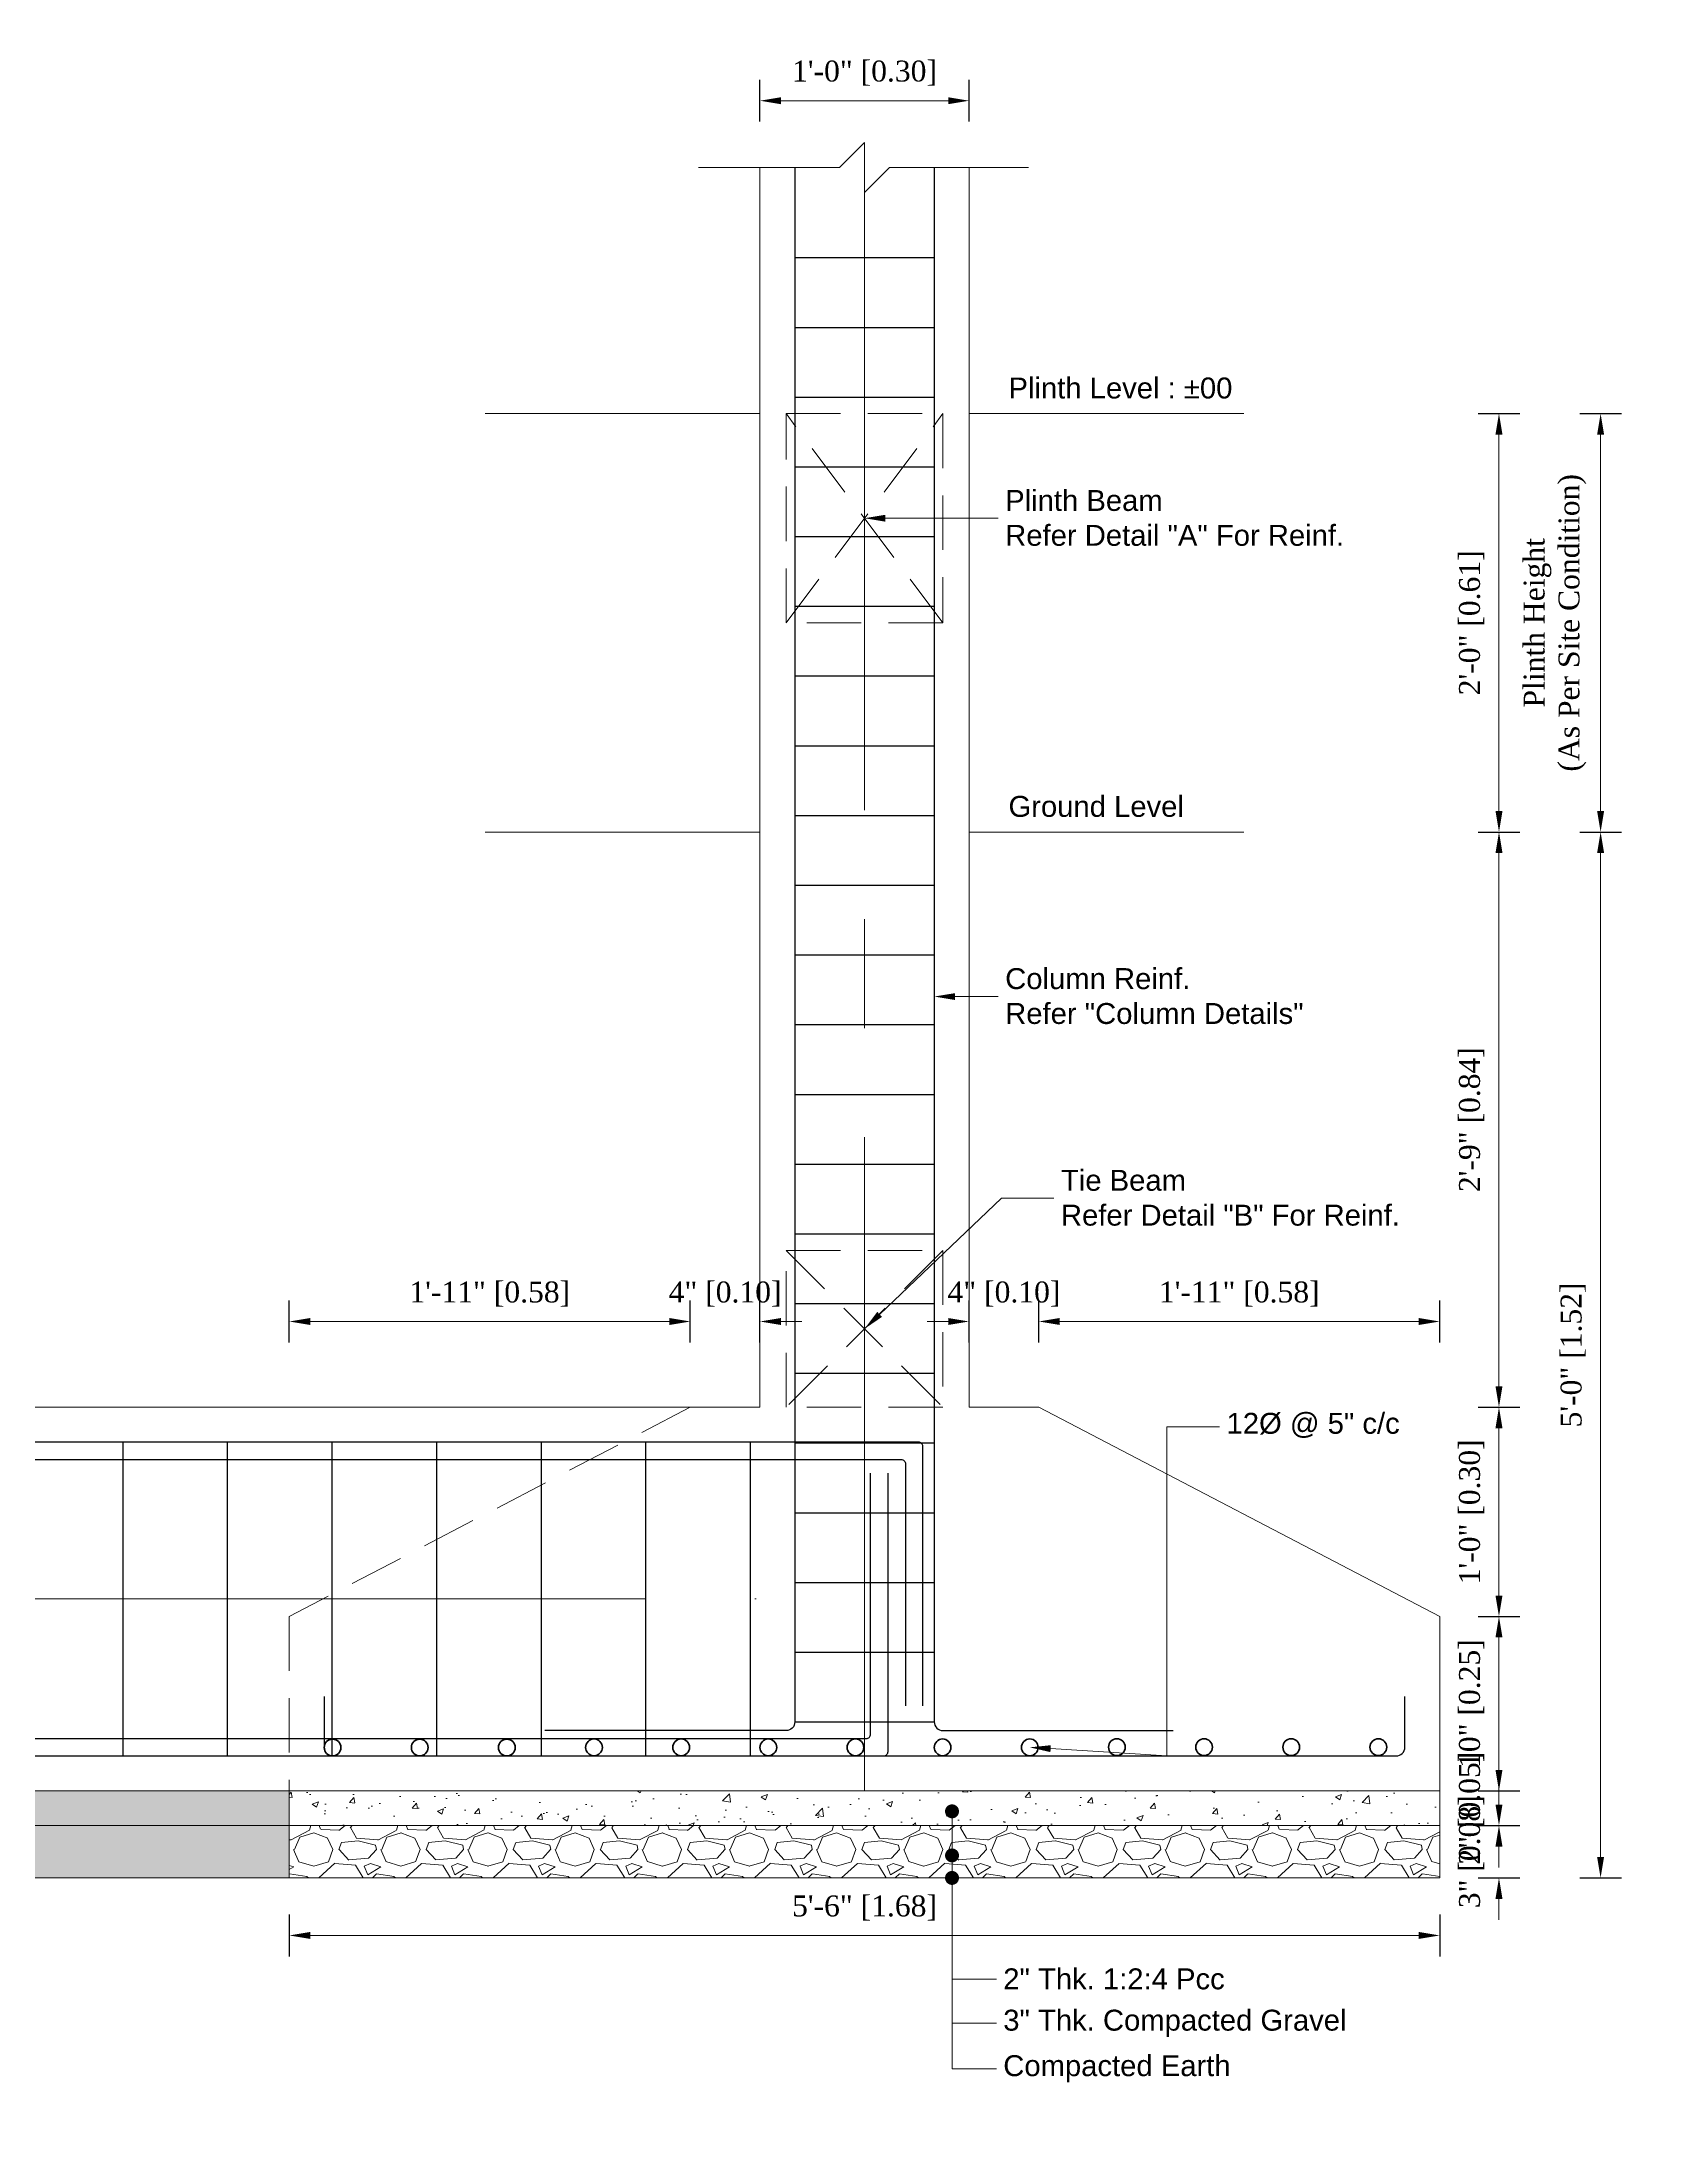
# Model space of a CAD drawing. Header units: feet. Extents: x 4160 to 31260, y -20219 to -1382.
# Drawn here: x 21315.2 to 21407.8, y -5229.7 to -5109.2 of the extents above; entities that cross this region are included whole.
import ezdxf
from ezdxf import colors
from ezdxf.entities.mleader import LeaderData, LeaderLine
from ezdxf.math import Vec2, Vec3

# ---------------------------------------------------------------- set-up
doc = ezdxf.new("R2010")
doc.units = ezdxf.units.FT
doc.header["$LTSCALE"] = 50
doc.header["$MEASUREMENT"] = 0
doc.header["$PDMODE"] = 34
doc.linetypes.add('CENTER2', pattern=[1.125, 0.75, -0.125, 0.125, -0.125])
doc.linetypes.add('HIDDEN', pattern=[0.375, 0.25, -0.125])
for name, color, linetype, lineweight in [('IES_WR_Center Line', 7, 'CENTER2', 13), ('IES_WR_Dimension', 7, 'Continuous', 15), ('IES_WR_Elevation', 4, 'Continuous', 15), ('IES_WR_GL', 3, 'ORIGINAL_GL', 15), ('IES_WR_Hatch ANSI31', 8, 'Continuous', 15), ('IES_WR_Leader', 7, 'Continuous', 15), ('IES_WR_Rebar Concrete Line', 2, 'Continuous', 15), ('IES_WR_Rebar-Main', 1, 'Continuous', 30), ('IES_WR_Stirrups', 6, 'Continuous', 25), ('IES_WR_Text Structure', 70, 'Continuous', 20), ('Reference', 7, 'Continuous', 15), ('Reinforcement', 1, 'Continuous', 40)]:
    doc.layers.add(name, color=color, linetype=linetype, lineweight=lineweight)
doc.styles.add('arial', font='times.ttf')
doc.styles.add('Arial Annotation', font='arial.ttf', dxfattribs={"height": 0.06})
doc.styles.get("Standard").update_dxf_attribs({"font": 'arial.ttf'})
doc.linetypes.add('ORIGINAL_GL', pattern='A,10,-1,["V",Standard,S=2,R=180,X=1,Y=0],-1,0', length=12)
doc.dimstyles.new('SECS', dxfattribs={"dimtxt": 0.06, "dimasz": 0.06, "dimexe": 0.06, "dimexo": 0, "dimgap": 0.04, "dimtad": 1, "dimdec": 0, "dimzin": 3, "dimdsep": 46, "dimlunit": 4, "dimtxsty": 'arial', "dimcen": 1.25, "dimclrd": 256, "dimclrt": 3, "dimadec": 0, "dimazin": 0, "dimtfac": 1, "dimtdec": 0, "dimtix": 1, "dimtofl": 0, "dimtmove": 2, "dimatfit": 1, "dimfxl": 0.06, "dimfxlon": 1, "dimtolj": 1, "dimtzin": 0, "dimlwd": -1, "dimarcsym": 0})

# ---------------------------------------------------------------- blocks, each defined once
blk = doc.blocks.new('*U356')
at = {"layer": 'IES_WR_Stirrups'}
blk.add_lwpolyline([(0, 4), (0, -4)], dxfattribs=at)
blk = doc.blocks.new('*U357')
at = {"color": 0, "linetype": 'ByBlock', "lineweight": -2, "transparency": 16777216, "rotation": 90}
for p in [(539.81, 186.35), (539.81, 182.35), (539.81, 178.35), (539.81, 174.35), (539.81, 170.35), (539.81, 166.35), (539.81, 162.35), (539.81, 158.35), (539.81, 154.35), (539.81, 150.35), (539.81, 146.35), (539.81, 142.35), (539.81, 138.35), (539.81, 134.35), (539.81, 130.35), (539.81, 126.35), (539.81, 122.35), (539.81, 118.35), (539.81, 114.35), (539.81, 110.35), (539.81, 106.35), (539.81, 102.35)]:
    blk.add_blockref('*U356', p, dxfattribs=at)
blk = doc.blocks.new('*D755')
at = {"layer": 'Defpoints', "color": 0}
for p in [(21368.41, -5112.59), (21356.41, -5116.42), (21368.41, -5116.42)]:
    blk.add_point(p, dxfattribs=at)
at = {"layer": 'IES_WR_Dimension', "color": 0, "lineweight": -2}
for p, q in [((21356.41, -5113.79), (21356.41, -5111.39)), ((21368.41, -5113.79), (21368.41, -5111.39))]:
    blk.add_line(p, q, dxfattribs=at)
at = {"layer": 'IES_WR_Dimension'}
blk.add_line((21357.61, -5112.59), (21367.21, -5112.59), dxfattribs=at)
for points in [[(21357.61, -5112.39), (21357.61, -5112.79), (21356.41, -5112.59)], [(21367.21, -5112.39), (21367.21, -5112.79), (21368.41, -5112.59)]]:
    blk.add_solid(points, dxfattribs=at)
at = {"layer": 'IES_WR_Dimension', "color": 3, "insert": (21362.41, -5111.01), "char_height": 1.2, "attachment_point": 5, "style": 'arial'}
blk.add_mtext('\\A1;1\'-0" [0.30]', dxfattribs=at)
blk = doc.blocks.new('*D757')
at = {"layer": 'Defpoints', "color": 0}
for p in [(21356.41, -5182.62), (21352.41, -5187.54), (21356.41, -5187.54)]:
    blk.add_point(p, dxfattribs=at)
at = {"layer": 'IES_WR_Dimension', "color": 0, "lineweight": -2}
for p, q in [((21352.41, -5183.82), (21352.41, -5181.42)), ((21356.41, -5183.82), (21356.41, -5181.42))]:
    blk.add_line(p, q, dxfattribs=at)
at = {"layer": 'IES_WR_Dimension'}
for p, q in [((21351.21, -5182.62), (21350.01, -5182.62)), ((21357.61, -5182.62), (21358.81, -5182.62))]:
    blk.add_line(p, q, dxfattribs=at)
for points in [[(21351.21, -5182.42), (21351.21, -5182.82), (21352.41, -5182.62)], [(21357.61, -5182.42), (21357.61, -5182.82), (21356.41, -5182.62)]]:
    blk.add_solid(points, dxfattribs=at)
at = {"layer": 'IES_WR_Dimension', "color": 3, "insert": (21354.41, -5181.05), "char_height": 1.2, "attachment_point": 5, "style": 'arial'}
blk.add_mtext('\\A1;4" [0.10]', dxfattribs=at)
blk = doc.blocks.new('*D759')
at = {"layer": 'Defpoints', "color": 0}
for p in [(21368.41, -5182.62), (21368.41, -5187.54), (21372.41, -5187.54)]:
    blk.add_point(p, dxfattribs=at)
at = {"layer": 'IES_WR_Dimension', "color": 0, "lineweight": -2}
for p, q in [((21368.41, -5183.82), (21368.41, -5181.42)), ((21372.41, -5183.82), (21372.41, -5181.42))]:
    blk.add_line(p, q, dxfattribs=at)
at = {"layer": 'IES_WR_Dimension'}
for p, q in [((21367.21, -5182.62), (21366.01, -5182.62)), ((21373.61, -5182.62), (21374.81, -5182.62))]:
    blk.add_line(p, q, dxfattribs=at)
for points in [[(21367.21, -5182.42), (21367.21, -5182.82), (21368.41, -5182.62)], [(21373.61, -5182.42), (21373.61, -5182.82), (21372.41, -5182.62)]]:
    blk.add_solid(points, dxfattribs=at)
at = {"layer": 'IES_WR_Dimension', "color": 3, "insert": (21370.41, -5181.05), "char_height": 1.2, "attachment_point": 5, "style": 'arial'}
blk.add_mtext('\\A1;4" [0.10]', dxfattribs=at)
blk = doc.blocks.new('*D761')
at = {"layer": 'Defpoints', "color": 0}
for p in [(21329.41, -5182.62), (21352.41, -5187.54), (21329.41, -5199.54)]:
    blk.add_point(p, dxfattribs=at)
at = {"layer": 'IES_WR_Dimension', "color": 0, "lineweight": -2}
for p, q in [((21329.41, -5183.82), (21329.41, -5181.42)), ((21352.41, -5183.82), (21352.41, -5181.42))]:
    blk.add_line(p, q, dxfattribs=at)
at = {"layer": 'IES_WR_Dimension'}
blk.add_line((21351.21, -5182.62), (21330.61, -5182.62), dxfattribs=at)
for points in [[(21330.61, -5182.42), (21330.61, -5182.82), (21329.41, -5182.62)], [(21351.21, -5182.42), (21351.21, -5182.82), (21352.41, -5182.62)]]:
    blk.add_solid(points, dxfattribs=at)
at = {"layer": 'IES_WR_Dimension', "color": 3, "insert": (21340.91, -5181.05), "char_height": 1.2, "attachment_point": 5, "style": 'arial'}
blk.add_mtext('\\A1;1\'-11" [0.58]', dxfattribs=at)
blk = doc.blocks.new('*D763')
at = {"layer": 'Defpoints', "color": 0}
for p in [(21395.41, -5182.62), (21372.41, -5187.54), (21395.41, -5199.54)]:
    blk.add_point(p, dxfattribs=at)
at = {"layer": 'IES_WR_Dimension', "color": 0, "lineweight": -2}
for p, q in [((21372.41, -5183.82), (21372.41, -5181.42)), ((21395.41, -5183.82), (21395.41, -5181.42))]:
    blk.add_line(p, q, dxfattribs=at)
at = {"layer": 'IES_WR_Dimension'}
blk.add_line((21373.61, -5182.62), (21394.21, -5182.62), dxfattribs=at)
for points in [[(21373.61, -5182.42), (21373.61, -5182.82), (21372.41, -5182.62)], [(21394.21, -5182.42), (21394.21, -5182.82), (21395.41, -5182.62)]]:
    blk.add_solid(points, dxfattribs=at)
at = {"layer": 'IES_WR_Dimension', "color": 3, "insert": (21383.91, -5181.05), "char_height": 1.2, "attachment_point": 5, "style": 'arial'}
blk.add_mtext('\\A1;1\'-11" [0.58]', dxfattribs=at)
blk = doc.blocks.new('*D765')
at = {"layer": 'Defpoints', "color": 0}
for p in [(21329.41, -5214.54), (21395.41, -5214.54), (21395.41, -5217.84)]:
    blk.add_point(p, dxfattribs=at)
at = {"layer": 'IES_WR_Dimension', "color": 0, "lineweight": -2}
for p, q in [((21329.41, -5216.64), (21329.41, -5219.04)), ((21395.41, -5216.64), (21395.41, -5219.04))]:
    blk.add_line(p, q, dxfattribs=at)
at = {"layer": 'IES_WR_Dimension'}
blk.add_line((21330.61, -5217.84), (21394.21, -5217.84), dxfattribs=at)
for points in [[(21330.61, -5217.64), (21330.61, -5218.04), (21329.41, -5217.84)], [(21394.21, -5217.64), (21394.21, -5218.04), (21395.41, -5217.84)]]:
    blk.add_solid(points, dxfattribs=at)
at = {"layer": 'IES_WR_Dimension', "color": 3, "insert": (21362.41, -5216.27), "char_height": 1.2, "attachment_point": 5, "style": 'arial'}
blk.add_mtext('\\A1;5\'-6" [1.68]', dxfattribs=at)
blk = doc.blocks.new('*D767')
at = {"layer": 'Defpoints', "color": 0}
for p in [(21395.41, -5211.54), (21398.81, -5211.54), (21395.41, -5214.54)]:
    blk.add_point(p, dxfattribs=at)
at = {"layer": 'IES_WR_Dimension'}
for p, q in [((21398.81, -5210.34), (21398.81, -5209.14)), ((21398.81, -5215.74), (21398.81, -5216.94))]:
    blk.add_line(p, q, dxfattribs=at)
at = {"layer": 'IES_WR_Dimension', "color": 0, "lineweight": -2}
for p, q in [((21397.61, -5211.54), (21400.01, -5211.54)), ((21397.61, -5214.54), (21400.01, -5214.54))]:
    blk.add_line(p, q, dxfattribs=at)
at = {"layer": 'IES_WR_Dimension'}
for points in [[(21398.61, -5210.34), (21399.01, -5210.34), (21398.81, -5211.54)], [(21398.61, -5215.74), (21399.01, -5215.74), (21398.81, -5214.54)]]:
    blk.add_solid(points, dxfattribs=at)
at = {"layer": 'IES_WR_Dimension', "color": 3, "insert": (21397.24, -5213.04), "char_height": 1.2, "attachment_point": 5, "rotation": 90, "style": 'arial'}
blk.add_mtext('\\A1;3" [0.08]', dxfattribs=at)
blk = doc.blocks.new('*D769')
at = {"layer": 'Defpoints', "color": 0}
for p in [(21395.41, -5209.54), (21398.81, -5209.54), (21395.41, -5211.54)]:
    blk.add_point(p, dxfattribs=at)
at = {"layer": 'IES_WR_Dimension'}
for p, q in [((21398.81, -5208.34), (21398.81, -5207.14)), ((21398.81, -5212.74), (21398.81, -5213.94))]:
    blk.add_line(p, q, dxfattribs=at)
at = {"layer": 'IES_WR_Dimension', "color": 0, "lineweight": -2}
for p, q in [((21397.61, -5209.54), (21400.01, -5209.54)), ((21397.61, -5211.54), (21400.01, -5211.54))]:
    blk.add_line(p, q, dxfattribs=at)
at = {"layer": 'IES_WR_Dimension'}
for points in [[(21398.61, -5208.34), (21399.01, -5208.34), (21398.81, -5209.54)], [(21398.61, -5212.74), (21399.01, -5212.74), (21398.81, -5211.54)]]:
    blk.add_solid(points, dxfattribs=at)
at = {"layer": 'IES_WR_Dimension', "color": 3, "insert": (21397.24, -5210.54), "char_height": 1.2, "attachment_point": 5, "rotation": 90, "style": 'arial'}
blk.add_mtext('\\A1;2" [0.05]', dxfattribs=at)
blk = doc.blocks.new('*D771')
at = {"layer": 'Defpoints', "color": 0}
for p in [(21395.41, -5199.54), (21398.81, -5199.54), (21395.41, -5209.54)]:
    blk.add_point(p, dxfattribs=at)
at = {"layer": 'IES_WR_Dimension', "color": 0, "lineweight": -2}
for p, q in [((21397.61, -5199.54), (21400.01, -5199.54)), ((21397.61, -5209.54), (21400.01, -5209.54))]:
    blk.add_line(p, q, dxfattribs=at)
at = {"layer": 'IES_WR_Dimension'}
blk.add_line((21398.81, -5208.34), (21398.81, -5200.74), dxfattribs=at)
for points in [[(21398.61, -5200.74), (21399.01, -5200.74), (21398.81, -5199.54)], [(21398.61, -5208.34), (21399.01, -5208.34), (21398.81, -5209.54)]]:
    blk.add_solid(points, dxfattribs=at)
at = {"layer": 'IES_WR_Dimension', "color": 3, "insert": (21397.24, -5204.54), "char_height": 1.2, "attachment_point": 5, "rotation": 90, "style": 'arial'}
blk.add_mtext('\\A1;10" [0.25]', dxfattribs=at)
blk = doc.blocks.new('*D773')
at = {"layer": 'Defpoints', "color": 0}
for p in [(21372.41, -5187.54), (21398.81, -5187.54), (21395.41, -5199.54)]:
    blk.add_point(p, dxfattribs=at)
at = {"layer": 'IES_WR_Dimension', "color": 0, "lineweight": -2}
for p, q in [((21397.61, -5187.54), (21400.01, -5187.54)), ((21397.61, -5199.54), (21400.01, -5199.54))]:
    blk.add_line(p, q, dxfattribs=at)
at = {"layer": 'IES_WR_Dimension'}
blk.add_line((21398.81, -5198.34), (21398.81, -5188.74), dxfattribs=at)
for points in [[(21398.61, -5188.74), (21399.01, -5188.74), (21398.81, -5187.54)], [(21398.61, -5198.34), (21399.01, -5198.34), (21398.81, -5199.54)]]:
    blk.add_solid(points, dxfattribs=at)
at = {"layer": 'IES_WR_Dimension', "color": 3, "insert": (21397.24, -5193.54), "char_height": 1.2, "attachment_point": 5, "rotation": 90, "style": 'arial'}
blk.add_mtext('\\A1;1\'-0" [0.30]', dxfattribs=at)
blk = doc.blocks.new('*D775')
at = {"layer": 'Defpoints', "color": 0}
for p in [(21384.17, -5154.54), (21398.81, -5154.54), (21372.41, -5187.54)]:
    blk.add_point(p, dxfattribs=at)
at = {"layer": 'IES_WR_Dimension', "color": 0, "lineweight": -2}
for p, q in [((21397.61, -5154.54), (21400.01, -5154.54)), ((21397.61, -5187.54), (21400.01, -5187.54))]:
    blk.add_line(p, q, dxfattribs=at)
at = {"layer": 'IES_WR_Dimension'}
blk.add_line((21398.81, -5186.34), (21398.81, -5155.74), dxfattribs=at)
for points in [[(21398.61, -5155.74), (21399.01, -5155.74), (21398.81, -5154.54)], [(21398.61, -5186.34), (21399.01, -5186.34), (21398.81, -5187.54)]]:
    blk.add_solid(points, dxfattribs=at)
at = {"layer": 'IES_WR_Dimension', "color": 3, "insert": (21397.24, -5171.04), "char_height": 1.2, "attachment_point": 5, "rotation": 90, "style": 'arial'}
blk.add_mtext('\\A1;2\'-9" [0.84]', dxfattribs=at)
blk = doc.blocks.new('*D777')
at = {"layer": 'Defpoints', "color": 0}
for p in [(21384.17, -5130.54), (21398.81, -5130.54), (21384.17, -5154.54)]:
    blk.add_point(p, dxfattribs=at)
at = {"layer": 'IES_WR_Dimension', "color": 0, "lineweight": -2}
for p, q in [((21397.61, -5130.54), (21400.01, -5130.54)), ((21397.61, -5154.54), (21400.01, -5154.54))]:
    blk.add_line(p, q, dxfattribs=at)
at = {"layer": 'IES_WR_Dimension'}
blk.add_line((21398.81, -5153.34), (21398.81, -5131.74), dxfattribs=at)
for points in [[(21398.61, -5131.74), (21399.01, -5131.74), (21398.81, -5130.54)], [(21398.61, -5153.34), (21399.01, -5153.34), (21398.81, -5154.54)]]:
    blk.add_solid(points, dxfattribs=at)
at = {"layer": 'IES_WR_Dimension', "color": 3, "insert": (21397.24, -5142.54), "char_height": 1.2, "attachment_point": 5, "rotation": 90, "style": 'arial'}
blk.add_mtext('\\A1;2\'-0" [0.61]', dxfattribs=at)
blk = doc.blocks.new('*D779')
at = {"layer": 'Defpoints', "color": 0}
for p in [(21384.17, -5154.54), (21404.64, -5154.54), (21395.41, -5214.54)]:
    blk.add_point(p, dxfattribs=at)
at = {"layer": 'IES_WR_Dimension', "color": 0, "lineweight": -2}
for p, q in [((21403.44, -5154.54), (21405.84, -5154.54)), ((21403.44, -5214.54), (21405.84, -5214.54))]:
    blk.add_line(p, q, dxfattribs=at)
at = {"layer": 'IES_WR_Dimension'}
blk.add_line((21404.64, -5213.34), (21404.64, -5155.74), dxfattribs=at)
for points in [[(21404.44, -5155.74), (21404.84, -5155.74), (21404.64, -5154.54)], [(21404.44, -5213.34), (21404.84, -5213.34), (21404.64, -5214.54)]]:
    blk.add_solid(points, dxfattribs=at)
at = {"layer": 'IES_WR_Dimension', "color": 3, "insert": (21403.07, -5184.54), "char_height": 1.2, "attachment_point": 5, "rotation": 90, "style": 'arial'}
blk.add_mtext('\\A1;5\'-0" [1.52]', dxfattribs=at)
blk = doc.blocks.new('*D781')
at = {"layer": 'Defpoints', "color": 0}
for p in [(21384.17, -5130.54), (21404.64, -5130.54), (21384.17, -5154.54)]:
    blk.add_point(p, dxfattribs=at)
at = {"layer": 'IES_WR_Dimension', "color": 0, "lineweight": -2}
for p, q in [((21403.44, -5130.54), (21405.84, -5130.54)), ((21403.44, -5154.54), (21405.84, -5154.54))]:
    blk.add_line(p, q, dxfattribs=at)
at = {"layer": 'IES_WR_Dimension'}
blk.add_line((21404.64, -5153.34), (21404.64, -5131.74), dxfattribs=at)
for points in [[(21404.44, -5131.74), (21404.84, -5131.74), (21404.64, -5130.54)], [(21404.44, -5153.34), (21404.84, -5153.34), (21404.64, -5154.54)]]:
    blk.add_solid(points, dxfattribs=at)
at = {"layer": 'IES_WR_Dimension', "color": 3, "insert": (21402.02, -5142.54), "char_height": 1.2, "attachment_point": 5, "rotation": 90, "style": 'arial'}
blk.add_mtext('\\A1;Plinth Height^J(As Per Site Condition)', dxfattribs=at)
blk = doc.blocks.new('_Dot')
at = {"color": 0, "linetype": 'ByBlock', "lineweight": -2}
blk.add_line((-0.5, 0), (-1, 0), dxfattribs=at)
at = {"color": 0, "linetype": 'ByBlock', "const_width": 0.5}
blk.add_lwpolyline([(-0.25, 0, 1), (0.25, 0, 1)], format="xyb", close=True, dxfattribs=at)
blk = doc.blocks.new('*U354')
at = {"layer": 'IES_WR_Stirrups'}
blk.add_lwpolyline([(0, -8.99), (0, 8.99)], dxfattribs=at)
blk = doc.blocks.new('*U355')
at = {"color": 0, "linetype": 'ByBlock', "lineweight": -2, "transparency": 16777216}
for p in [(21319.87, -5198.53), (21325.87, -5198.53), (21331.87, -5198.53), (21337.87, -5198.53), (21343.87, -5198.53), (21349.87, -5198.53), (21355.87, -5198.53)]:
    blk.add_blockref('*U354', p, dxfattribs=at)
blk = doc.blocks.new('REBAR CUT')
at = {"layer": 'Reinforcement'}
blk.add_circle((0, 0), 0.024, dxfattribs=at)

msp = doc.modelspace()

# ---------------------------------------------------------------- hatches: boundary and pattern name
at = {"layer": 'IES_WR_Hatch ANSI31'}
h = msp.add_hatch(dxfattribs=at)
h.set_pattern_fill('AR-CONC', color=256, scale=0.025)
h.set_pattern_definition([(50, (20243.2902, -5307.9408), (3.586301, -0.313761), [0.375, -4.125]), (355, (20243.29, -5307.9408), (-0.693757, 3.760961), [0.3, -3.3]), (100.45144, (20243.589, -5307.967), (2.892544, 3.4472), [0.318701, -3.50571]), (46.1842, (20243.29, -5306.941), (5.336207, -0.827596), [0.5625, -6.1875]), (96.63564, (20243.735, -5307.01), (4.67331, 4.870593), [0.478052, -5.25857]), (351.18416, (20243.29, -5306.941), (4.67331, 4.870593), [0.45, -4.95]), (21, (20243.7902, -5307.1908), (2.984535, -2.0130945), [0.375, -4.125]), (326, (20243.79, -5307.1908), (1.216577, 3.62575), [0.3, -3.3]), (71.45144, (20244.039, -5307.3586), (4.201112, 1.612656), [0.318701, -3.50571]), (37.5, (20243.2902, -5307.9408), (0.0607993, 1.6644693), [0, -3.26, 0, -3.35, 0, -3.3125]), (7.5, (20243.2902, -5307.9408), (1.3153477, 1.9720586), [0, -1.91, 0, -3.185, 0, -1.2625]), (327.5, (20242.1752, -5307.9408), (2.6691122, -0.1127744), [0, -1.25, 0, -3.9, 0, -5.175]), (317.5, (20241.6752, -5307.9408), (2.915931, 0.500525), [0, -1.625, 0, -2.59, 0, -3.675])])
h.paths.add_polyline_path([(21237.65, -5209.54), (21237.65, -5211.54), (21329.41, -5211.54), (21329.41, -5209.54)])
h = msp.add_hatch(dxfattribs=at)
h.set_pattern_fill('AR-CONC', color=256, scale=0.025)
h.set_pattern_definition([(50, (20715.7767, -5307.9408), (3.586301, -0.313761), [0.375, -4.125]), (355, (20715.7767, -5307.9408), (-0.693757, 3.76096), [0.3, -3.3]), (100.45144, (20716.0756, -5307.967), (2.892544, 3.4472), [0.3187, -3.50571]), (46.1842, (20715.7767, -5306.941), (5.336207, -0.827596), [0.5625, -6.1875]), (96.6356, (20716.2214, -5307.01), (4.67331, 4.870593), [0.47805, -5.25857]), (351.1842, (20715.7767, -5306.941), (4.67331, 4.870593), [0.45, -4.95]), (21, (20716.2767, -5307.1908), (2.984535, -2.013094), [0.375, -4.125]), (326, (20716.2767, -5307.1908), (1.216577, 3.62575), [0.3, -3.3]), (71.45144, (20716.5254, -5307.3586), (4.201112, 1.612656), [0.3187, -3.50571]), (37.5, (20715.7767, -5307.9408), (0.0607993, 1.6644693), [0, -3.26, 0, -3.35, 0, -3.3125]), (7.5, (20715.7767, -5307.9408), (1.3153477, 1.9720586), [0, -1.91, 0, -3.185, 0, -1.2625]), (327.5, (20714.6617, -5307.9408), (2.6691122, -0.1127744), [0, -1.25, 0, -3.9, 0, -5.175]), (317.5, (20714.1617, -5307.9408), (2.915931, 0.500525), [0, -1.625, 0, -2.59, 0, -3.675])])
h.paths.add_polyline_path([(21329.41, -5209.54), (21329.41, -5211.54), (21395.41, -5211.54), (21395.41, -5209.54)])
h = msp.add_hatch(dxfattribs=at)
h.set_pattern_fill('GRAVEL', color=256, scale=0.25)
h.set_pattern_definition([(228.012788, (20246.89016, -5302.9408), (-40, -45), [0.67268, -66.59544]), (184.96974, (20246.44016, -5303.4408), (60, 5), [1.15434, -114.279624]), (132.510447, (20245.29016, -5303.5408), (50, -55), [0.81394, -80.580163]), (267.27369, (20243.34016, -5304.7908), (5, 100), [1.05119, -104.06779]), (292.833654, (20243.29016, -5305.8408), (-25, 60), [1.030775, -102.046866]), (357.27369, (20243.69016, -5306.7908), (-100, 5), [1.05119, -104.06779]), (37.69424, (20244.74016, -5306.8408), (-65, -50), [1.390145, -137.624243]), (72.255328, (20245.84016, -5305.9908), (35, 110), [1.31244, -129.931607]), (121.429566, (20246.24016, -5304.7408), (-40, 65), [1.05475, -104.420366]), (175.23636, (20245.69016, -5303.8408), (55, -5), [1.20416, -59.003813]), (222.397438, (20244.49016, -5303.7408), (-60, -55), [1.55724, -154.166875]), (138.814075, (20248.29016, -5304.8408), (-35, 30), [0.531505, -52.619224]), (171.469234, (20247.89016, -5304.4908), (65, -10), [1.011185, -100.107557]), (225, (20246.89, -5304.3408), (-6e-16, -5), [0.707105, -6.363963]), (203.19859, (20246.54016, -5303.7408), (25, 10), [0.38079, -37.698076]), (291.80141, (20246.1902, -5303.8908), (-5, 15), [0.538515, -26.38731]), (30.96376, (20246.39016, -5304.3908), (15, 10), [0.874645, -28.280114]), (161.56505, (20247.1402, -5303.9408), (10, -5), [0.632455, -15.178933]), (16.38954, (20243.29016, -5303.8908), (50, 15), [0.886, -87.714226]), (70.346176, (20244.14016, -5303.6408), (-20, -55), [0.743305, -73.587039]), (293.19859, (20247.14016, -5302.9408), (-10, 25), [0.761575, -37.31729]), (343.61046, (20247.44016, -5303.6408), (-50, 15), [0.886, -87.714226]), (339.443955, (20243.29016, -5306.9908), (-25, 10), [0.8544, -41.865619]), (294.77514, (20244.09016, -5307.2908), (-25, 55), [0.71589, -70.873215]), (66.80141, (20247.19016, -5307.9408), (10, 25), [0.761575, -37.31729]), (17.354025, (20247.49016, -5307.2408), (-65, -20), [0.838155, -82.977118]), (69.443955, (20244.74016, -5307.9408), (-10, -25), [0.4272, -42.292819]), (101.30993, (20246.8902, -5307.9408), (-5, 20), [0.25495, -25.240148]), (165.96376, (20246.8402, -5307.6908), (15, -5), [1.030775, -19.584753]), (186.009006, (20245.84016, -5307.4408), (50, 5), [0.95525, -94.569616]), (303.69007, (20246.3902, -5304.8408), (-5, 10), [0.72111, -17.306646]), (353.157227, (20246.79016, -5305.4408), (85, -10), [1.25897, -124.637813]), (60.945396, (20248.04016, -5305.5908), (-20, -35), [0.51478, -50.96337]), (90, (20248.29, -5305.141), (-5, 5), [0.3, -4.7]), (120.256437, (20245.74016, -5307.2908), (20, -35), [0.69462, -68.7676]), (48.012788, (20245.39016, -5306.6908), (40, 45), [1.34536, -65.92276]), (0, (20246.29, -5305.691), (5, 5), [1.3, -3.7]), (325.304846, (20247.59016, -5305.6908), (50, -35), [0.79057, -78.266372]), (254.054604, (20248.24016, -5306.1408), (-5, -20), [0.72801, -35.67254]), (207.645975, (20248.04016, -5306.8408), (-95, -50), [1.185325, -117.34737]), (175.426079, (20246.99016, -5307.3908), (-65, 5), [1.253995, -124.145367])])
h.paths.add_polyline_path([(21237.65, -5211.54), (21237.65, -5214.54), (21329.41, -5214.54), (21329.41, -5211.54)])
h = msp.add_hatch(dxfattribs=at)
h.set_pattern_fill('GRAVEL', color=256, scale=0.25)
h.set_pattern_definition([(228.01279, (20719.3767, -5302.9408), (-40, -45), [0.67268, -66.59544]), (184.96974, (20718.9267, -5303.4408), (60, 5), [1.15434, -114.279624]), (132.510447, (20717.7767, -5303.5408), (50, -55), [0.81394, -80.580163]), (267.27369, (20715.8267, -5304.7908), (5, 100), [1.05119, -104.06779]), (292.833654, (20715.7767, -5305.8408), (-25, 60), [1.030775, -102.046866]), (357.27369, (20716.1767, -5306.7908), (-100, 5), [1.05119, -104.06779]), (37.69424, (20717.2267, -5306.8408), (-65, -50), [1.390145, -137.624243]), (72.255328, (20718.3267, -5305.9908), (35, 110), [1.31244, -129.931607]), (121.429566, (20718.7267, -5304.7408), (-40, 65), [1.05475, -104.420366]), (175.23636, (20718.1767, -5303.8408), (55, -5), [1.20416, -59.003813]), (222.397438, (20716.9767, -5303.7408), (-60, -55), [1.55724, -154.166875]), (138.814075, (20720.7767, -5304.8408), (-35, 30), [0.531505, -52.619224]), (171.469234, (20720.3767, -5304.4908), (65, -10), [1.011185, -100.107557]), (225, (20719.3767, -5304.3408), (-6e-16, -5), [0.707105, -6.363963]), (203.19859, (20719.0267, -5303.7408), (25, 10), [0.38079, -37.698076]), (291.80141, (20718.6767, -5303.8908), (-5, 15), [0.538515, -26.38731]), (30.96376, (20718.8767, -5304.3908), (15, 10), [0.874645, -28.280114]), (161.56505, (20719.6267, -5303.9408), (10, -5), [0.632455, -15.178933]), (16.38954, (20715.7767, -5303.8908), (50, 15), [0.886, -87.714226]), (70.346176, (20716.6267, -5303.6408), (-20, -55), [0.743305, -73.58704]), (293.19859, (20719.6267, -5302.9408), (-10, 25), [0.761575, -37.31729]), (343.61046, (20719.9267, -5303.6408), (-50, 15), [0.886, -87.714226]), (339.44395, (20715.7767, -5306.9908), (-25, 10), [0.8544, -41.86562]), (294.77514, (20716.5767, -5307.2908), (-25, 55), [0.71589, -70.873215]), (66.80141, (20719.6767, -5307.9408), (10, 25), [0.761575, -37.31729]), (17.354025, (20719.9767, -5307.2408), (-65, -20), [0.838155, -82.977118]), (69.44395, (20717.2267, -5307.9408), (-10, -25), [0.4272, -42.29282]), (101.30993, (20719.3767, -5307.9408), (-5, 20), [0.25495, -25.240148]), (165.96376, (20719.3267, -5307.6908), (15, -5), [1.030775, -19.584753]), (186.009006, (20718.3267, -5307.4408), (50, 5), [0.95525, -94.569616]), (303.69007, (20718.8767, -5304.8408), (-5, 10), [0.72111, -17.306646]), (353.157227, (20719.2767, -5305.4408), (85, -10), [1.25897, -124.637813]), (60.945396, (20720.5267, -5305.5908), (-20, -35), [0.51478, -50.96337]), (90, (20720.7767, -5305.141), (-5, 5), [0.3, -4.7]), (120.25644, (20718.2267, -5307.2908), (20, -35), [0.69462, -68.7676]), (48.01279, (20717.8767, -5306.6908), (40, 45), [1.34536, -65.92276]), (0, (20718.7767, -5305.691), (5, 5), [1.3, -3.7]), (325.304846, (20720.0767, -5305.6908), (50, -35), [0.79057, -78.26637]), (254.0546, (20720.7267, -5306.1408), (-5, -20), [0.72801, -35.67254]), (207.645975, (20720.5267, -5306.8408), (-95, -50), [1.185325, -117.34737]), (175.42608, (20719.4767, -5307.3908), (-65, 5), [1.253995, -124.145367])])
h.paths.add_polyline_path([(21329.41, -5211.54), (21329.41, -5214.54), (21395.41, -5214.54), (21395.41, -5211.54)])

# ---------------------------------------------------------------- linework, layer by layer
at = {"layer": 'IES_WR_Center Line'}
for points in [[(21362.41, -5209.54), (21362.41, -5116.42)], [(21199.87, -5198.53), (21356.19, -5198.53)]]:
    msp.add_lwpolyline(points, dxfattribs=at)
at = {"layer": 'IES_WR_Elevation'}
for p, q in [((21356.41, -5130.54), (21340.64, -5130.54)), ((21384.17, -5130.54), (21368.41, -5130.54))]:
    msp.add_line(p, q, dxfattribs=at)
at = {"layer": 'IES_WR_GL', "ltscale": 0.025}
for points in [[(21340.64, -5154.54), (21356.41, -5154.54)], [(21368.41, -5154.54), (21384.17, -5154.54)]]:
    msp.add_lwpolyline(points, dxfattribs=at)
at = {"layer": 'IES_WR_Rebar Concrete Line'}
for points in [[(21329.41, -5209.54), (21395.41, -5209.54), (21395.41, -5199.54), (21372.41, -5187.54), (21368.41, -5187.54), (21368.41, -5116.42)], [(21356.41, -5116.42), (21356.41, -5187.54), (21352.41, -5187.54)], [(21203.57, -5187.54), (21352.41, -5187.54)], [(21237.65, -5209.54), (21352.41, -5209.54)], [(21329.41, -5209.54), (21395.41, -5209.54)], [(21329.41, -5209.54), (21329.41, -5214.54)], [(21395.41, -5214.54), (21395.41, -5209.54)], [(21237.65, -5211.54), (21352.41, -5211.54)], [(21329.41, -5211.54), (21395.41, -5211.54)], [(21237.65, -5214.54), (21352.41, -5214.54)], [(21329.41, -5214.54), (21395.41, -5214.54)]]:
    msp.add_lwpolyline(points, dxfattribs=at)
at = {"layer": 'IES_WR_Rebar Concrete Line', "linetype": 'HIDDEN', "ltscale": 0.25}
for points in [[(21357.91, -5130.54), (21366.91, -5130.54), (21366.91, -5142.54), (21357.91, -5142.54)], [(21357.91, -5178.54), (21366.91, -5178.54), (21366.91, -5187.54), (21357.91, -5187.54)]]:
    msp.add_lwpolyline(points, close=True, dxfattribs=at)
for points in [[(21366.91, -5142.54), (21357.91, -5130.54)], [(21357.91, -5142.54), (21366.91, -5130.54)], [(21357.91, -5178.54), (21366.91, -5187.54)], [(21366.91, -5178.54), (21357.91, -5187.54)], [(21352.41, -5187.54), (21329.41, -5199.54), (21329.41, -5209.54)]]:
    msp.add_lwpolyline(points, dxfattribs=at)
at = {"layer": 'IES_WR_Rebar-Main'}
for points in [[(21358.41, -5116.42), (21358.41, -5205.59, -0.414214), (21357.91, -5206.09), (21344.06, -5206.09)], [(21366.41, -5116.42), (21366.41, -5205.59, 0.414214), (21366.91, -5206.09), (21380.11, -5206.09)], [(21365.76, -5204.67), (21365.76, -5189.79, 0.414214), (21365.51, -5189.54), (21190.97, -5189.54, 0.414214), (21190.72, -5189.79), (21190.72, -5202.27)], [(21191.72, -5202.27), (21191.72, -5190.79, -0.414214), (21191.97, -5190.54), (21364.51, -5190.54, -0.414214), (21364.76, -5190.79), (21364.76, -5204.67)], [(21192.72, -5194.15), (21192.72, -5207.29, 0.414214), (21192.97, -5207.54), (21363.51, -5207.54, 0.414214), (21363.76, -5207.29), (21363.76, -5191.33)], [(21193.57, -5194.15), (21193.57, -5206.29, 0.414214), (21193.82, -5206.54), (21362.51, -5206.54, 0.414214), (21362.76, -5206.29), (21362.76, -5191.33)], [(21331.41, -5204.14), (21331.41, -5207.04, 0.414214), (21331.91, -5207.54), (21392.91, -5207.54, 0.414214), (21393.41, -5207.04), (21393.41, -5204.14)]]:
    msp.add_lwpolyline(points, format="xyb", dxfattribs=at)
at = {"layer": 'Reference'}
msp.add_lwpolyline([(21352.89, -5116.42), (21360.97, -5116.42), (21362.41, -5114.98), (21362.41, -5117.86), (21363.85, -5116.42), (21371.82, -5116.42)], dxfattribs=at)

# ---------------------------------------------------------------- block references
for name, p in [('*U357', (20822.59, -5307.94)), ('*U355', (0, 0))]:
    msp.add_blockref(name, p)
at = {"xscale": 20, "yscale": 20, "zscale": 20}
for p in [(21331.89, -5207.06), (21336.89, -5207.06), (21341.89, -5207.06), (21346.89, -5207.05), (21351.89, -5207.05), (21356.89, -5207.05), (21361.89, -5207.05), (21366.89, -5207.05), (21371.89, -5207.05), (21376.89, -5207.04), (21381.89, -5207.04), (21386.89, -5207.04), (21391.89, -5207.04)]:
    msp.add_blockref('REBAR CUT', p, dxfattribs=at)

# ---------------------------------------------------------------- texts
at = {"layer": 'IES_WR_Text Structure', "char_height": 1.2, "width": 61.3817, "attachment_point": 1, "style": 'Arial Annotation'}
for s, insert in [('Plinth Level : %%P00', (21370.67, -5128.47)), ('Ground Level', (21370.67, -5152.47))]:
    msp.add_mtext(s, dxfattribs=dict(at, insert=insert))

# ---------------------------------------------------------------- dimensions: what is measured, and where the dimension line sits
at = {"layer": 'IES_WR_Dimension'}
for base, p1, p2, picture, middle in [((21368.41, -5112.59), (21356.41, -5116.42), (21368.41, -5116.42), '*D755', (21362.41, -5111.01)), ((21329.41, -5182.62), (21352.41, -5187.54), (21329.41, -5199.54), '*D761', (21340.91, -5181.05)), ((21356.41, -5182.62), (21352.41, -5187.54), (21356.41, -5187.54), '*D757', (21354.41, -5181.05)), ((21368.41, -5182.62), (21372.41, -5187.54), (21368.41, -5187.54), '*D759', (21370.41, -5181.05)), ((21395.41, -5182.62), (21372.41, -5187.54), (21395.41, -5199.54), '*D763', (21383.91, -5181.05)), ((21395.41, -5217.84), (21329.41, -5214.54), (21395.41, -5214.54), '*D765', (21362.41, -5216.27))]:
    dim = msp.add_linear_dim(base=base, p1=p1, p2=p2, dimstyle='SECS', override={"dimscale": 0, "dimtix": 1, "dimtofl": 0, "dimtmove": 2, "dimatfit": 1}, dxfattribs=at)
    dim.commit()
    dim.dimension.update_dxf_attribs({"geometry": picture, "text_midpoint": middle})
for base, p1, p2, picture, middle in [((21398.81, -5130.54), (21384.17, -5154.54), (21384.17, -5130.54), '*D777', (21397.24, -5142.54)), ((21398.81, -5154.54), (21372.41, -5187.54), (21384.17, -5154.54), '*D775', (21397.24, -5171.04)), ((21404.64, -5154.54), (21395.41, -5214.54), (21384.17, -5154.54), '*D779', (21403.07, -5184.54)), ((21398.81, -5187.54), (21395.41, -5199.54), (21372.41, -5187.54), '*D773', (21397.24, -5193.54)), ((21398.81, -5199.54), (21395.41, -5209.54), (21395.41, -5199.54), '*D771', (21397.24, -5204.54)), ((21398.81, -5209.54), (21395.41, -5211.54), (21395.41, -5209.54), '*D769', (21397.24, -5210.54)), ((21398.81, -5211.54), (21395.41, -5214.54), (21395.41, -5211.54), '*D767', (21397.24, -5213.04))]:
    dim = msp.add_linear_dim(base=base, p1=p1, p2=p2, angle=90, dimstyle='SECS', override={"dimscale": 0, "dimtix": 1, "dimtofl": 0, "dimtmove": 2, "dimatfit": 1}, dxfattribs=at)
    dim.commit()
    dim.dimension.update_dxf_attribs({"geometry": picture, "text_midpoint": middle})
dim = msp.add_linear_dim(base=(21404.64, -5130.54), p1=(21384.17, -5154.54), p2=(21384.17, -5130.54), angle=90, text='Plinth Height^J(As Per Site Condition)', dimstyle='SECS', override={"dimscale": 0, "dimtix": 1, "dimtofl": 0, "dimtmove": 2, "dimatfit": 1}, dxfattribs=at)
dim.commit()
dim.dimension.update_dxf_attribs({"geometry": '*D781', "text_midpoint": (21402.02, -5142.54)})

# ---------------------------------------------------------------- leaders
at = {"layer": 'IES_WR_Leader'}
ml = msp.add_multileader_mtext('Standard', dxfattribs=at)
ml.set_content('Plinth Beam\\PRefer Detail "A" For Reinf.', color=256, style='Arial Annotation')
ml.set_leader_properties(color=256, linetype='ByLayer', lineweight=-1)
ml.build(insert=Vec2(0, 0))
ml.multileader.update_dxf_attribs({"text_left_attachment_type": 2, "text_right_attachment_type": 2, "dogleg_length": 0, "arrow_head_size": 1.2, "scale": 20})
ctx = ml.context
ctx.base_point, ctx.scale, ctx.char_height, ctx.arrow_head_size, ctx.landing_gap_size, ctx.plane_origin = Vec3(21370.08, -5136.54), 20, 1.2, 1.2, 0.4, Vec3(21362.41, -5136.54)
ctx.left_attachment, ctx.right_attachment = 2, 2
notes = []
notes.append((ctx, [(0, (1, 1, 0), (21370.08, -5136.54), (1, 0), 0, [(0, [(21362.41, -5136.54)], 0, [])])]))
ctx.mtext.insert, ctx.mtext.flow_direction = Vec3(21370.48, -5134.92), 5
ml = msp.add_multileader_mtext('Standard', dxfattribs=at)
ml.set_content('Column Reinf.\\PRefer "Column Details" ', color=256, style='Arial Annotation')
ml.set_leader_properties(color=256, linetype='ByLayer', lineweight=-1)
ml.build(insert=Vec2(0, 0))
ml.multileader.update_dxf_attribs({"text_left_attachment_type": 2, "text_right_attachment_type": 2, "dogleg_length": 0, "arrow_head_size": 1.2, "scale": 20})
ctx = ml.context
ctx.base_point, ctx.scale, ctx.char_height, ctx.arrow_head_size, ctx.landing_gap_size, ctx.plane_origin = Vec3(21370.08, -5163.98), 20, 1.2, 1.2, 0.4, Vec3(21362.41, -5163.98)
ctx.left_attachment, ctx.right_attachment = 2, 2
notes.append((ctx, [(0, (1, 1, 0), (21370.08, -5163.98), (1, 0), 0, [(0, [(21366.41, -5163.98)], 0, [])])]))
ctx.mtext.insert, ctx.mtext.flow_direction = Vec3(21370.48, -5162.35), 5
ml = msp.add_multileader_mtext('Standard', dxfattribs=at)
ml.set_content('Tie Beam^JRefer Detail "B" For Reinf.', color=256, style='Arial Annotation')
ml.set_leader_properties(color=256, linetype='ByLayer', lineweight=-1)
ml.build(insert=Vec2(0, 0))
ml.multileader.update_dxf_attribs({"text_left_attachment_type": 2, "text_right_attachment_type": 2, "dogleg_length": 0.151, "arrow_head_size": 1.2, "scale": 20})
ctx = ml.context
ctx.base_point, ctx.scale, ctx.char_height, ctx.arrow_head_size, ctx.landing_gap_size, ctx.plane_origin = Vec3(21373.28, -5175.54), 20, 1.2, 1.2, 0.4, Vec3(21362.41, -5183.04)
ctx.left_attachment, ctx.right_attachment = 2, 2
notes.append((ctx, [(0, (1, 1, 0), (21370.26, -5175.54), (1, 0), 3.02, [(0, [(21362.41, -5183.04)], 0, [])])]))
ctx.mtext.insert, ctx.mtext.flow_direction = Vec3(21373.68, -5173.92), 5
ml = msp.add_multileader_mtext('Standard', dxfattribs=at)
ml.set_content('12%%C @ 5" c/c', color=256, style='Arial Annotation')
ml.set_leader_properties(color=256, linetype='ByLayer', lineweight=-1)
ml.build(insert=Vec2(0, 0))
ml.multileader.update_dxf_attribs({"text_left_attachment_type": 2, "text_right_attachment_type": 2, "dogleg_length": 0.151, "arrow_head_size": 1.2, "scale": 20})
ctx = ml.context
ctx.base_point, ctx.scale, ctx.char_height, ctx.arrow_head_size, ctx.landing_gap_size, ctx.plane_origin = Vec3(21382.78, -5188.66), 20, 1.2, 1.2, 0.4, Vec3(21368.85, -5193.27)
ctx.left_attachment, ctx.right_attachment = 2, 2
notes.append((ctx, [(0, (1, 1, 0), (21379.76, -5188.66), (1, 0), 3.02, [(1, [(21371.89, -5207.05), (21379.76, -5207.54)], 0, [])])]))
ctx.mtext.insert, ctx.mtext.flow_direction = Vec3(21383.18, -5187.86), 5
ml = msp.add_multileader_mtext('Standard', dxfattribs=at)
ml.set_content('2" Thk. 1:2:4 Pcc', color=256, style='Arial Annotation')
ml.set_leader_properties(color=256, linetype='ByLayer', lineweight=-1)
ml.set_arrow_properties(name='DOT')
ml.build(insert=Vec2(0, 0))
ml.multileader.update_dxf_attribs({"text_left_attachment_type": 2, "text_right_attachment_type": 2, "dogleg_length": 0.127, "arrow_head_size": 0.8, "scale": 20})
ctx = ml.context
ctx.base_point, ctx.scale, ctx.char_height, ctx.arrow_head_size, ctx.landing_gap_size, ctx.plane_origin = Vec3(21369.97, -5220.34), 20, 1.2, 0.8, 0.4, Vec3(21367.43, -5210.72)
ctx.left_attachment, ctx.right_attachment = 2, 2
notes.append((ctx, [(0, (1, 1, 0), (21367.43, -5220.34), (1, 0), 2.55, [(0, [(21367.43, -5210.72)], 0, [])])]))
ctx.mtext.insert, ctx.mtext.flow_direction = Vec3(21370.37, -5219.73), 5
ml = msp.add_multileader_mtext('Standard', dxfattribs=at)
ml.set_content('3" Thk. Compacted Gravel', color=256, style='Arial Annotation')
ml.set_leader_properties(color=256, linetype='ByLayer', lineweight=-1)
ml.set_arrow_properties(name='DOT')
ml.build(insert=Vec2(0, 0))
ml.multileader.update_dxf_attribs({"text_left_attachment_type": 2, "text_right_attachment_type": 2, "dogleg_length": 0.127, "arrow_head_size": 0.8, "scale": 20})
ctx = ml.context
ctx.base_point, ctx.scale, ctx.char_height, ctx.arrow_head_size, ctx.landing_gap_size, ctx.plane_origin = Vec3(21369.97, -5222.88), 20, 1.2, 0.8, 0.4, Vec3(21367.43, -5213.25)
ctx.left_attachment, ctx.right_attachment = 2, 2
notes.append((ctx, [(0, (1, 1, 0), (21367.43, -5222.88), (1, 0), 2.55, [(0, [(21367.43, -5213.25)], 0, [])])]))
ctx.mtext.insert, ctx.mtext.flow_direction = Vec3(21370.37, -5222.1), 5
ml = msp.add_multileader_mtext('Standard', dxfattribs=at)
ml.set_content('Compacted Earth', color=256, style='Arial Annotation')
ml.set_leader_properties(color=256, linetype='ByLayer', lineweight=-1)
ml.set_arrow_properties(name='DOT')
ml.build(insert=Vec2(0, 0))
ml.multileader.update_dxf_attribs({"text_left_attachment_type": 2, "text_right_attachment_type": 2, "dogleg_length": 0.127, "arrow_head_size": 0.8, "scale": 20})
ctx = ml.context
ctx.base_point, ctx.scale, ctx.char_height, ctx.arrow_head_size, ctx.landing_gap_size, ctx.plane_origin = Vec3(21369.97, -5225.49), 20, 1.2, 0.8, 0.4, Vec3(21367.43, -5215.86)
ctx.left_attachment, ctx.right_attachment = 2, 2
notes.append((ctx, [(0, (1, 1, 0), (21367.43, -5225.49), (1, 0), 2.55, [(0, [(21367.43, -5214.54)], 0, [])])]))
ctx.mtext.insert, ctx.mtext.flow_direction = Vec3(21370.37, -5224.71), 5
for ctx, leaders in notes:
    for number, flags, end, landing, length, lines in leaders:
        leader = LeaderData()
        leader.index, (leader.has_last_leader_line, leader.has_dogleg_vector, leader.attachment_direction) = number, flags
        leader.last_leader_point, leader.dogleg_vector, leader.dogleg_length = Vec3(end), Vec3(landing), length
        for number, points, colour, breaks in lines:
            line = LeaderLine()
            line.index, line.vertices, line.color, line.breaks = number, Vec3.list(points), colors.encode_raw_color(colour), breaks
            leader.lines.append(line)
        ctx.leaders.append(leader)

doc.saveas('drawing.dxf')
